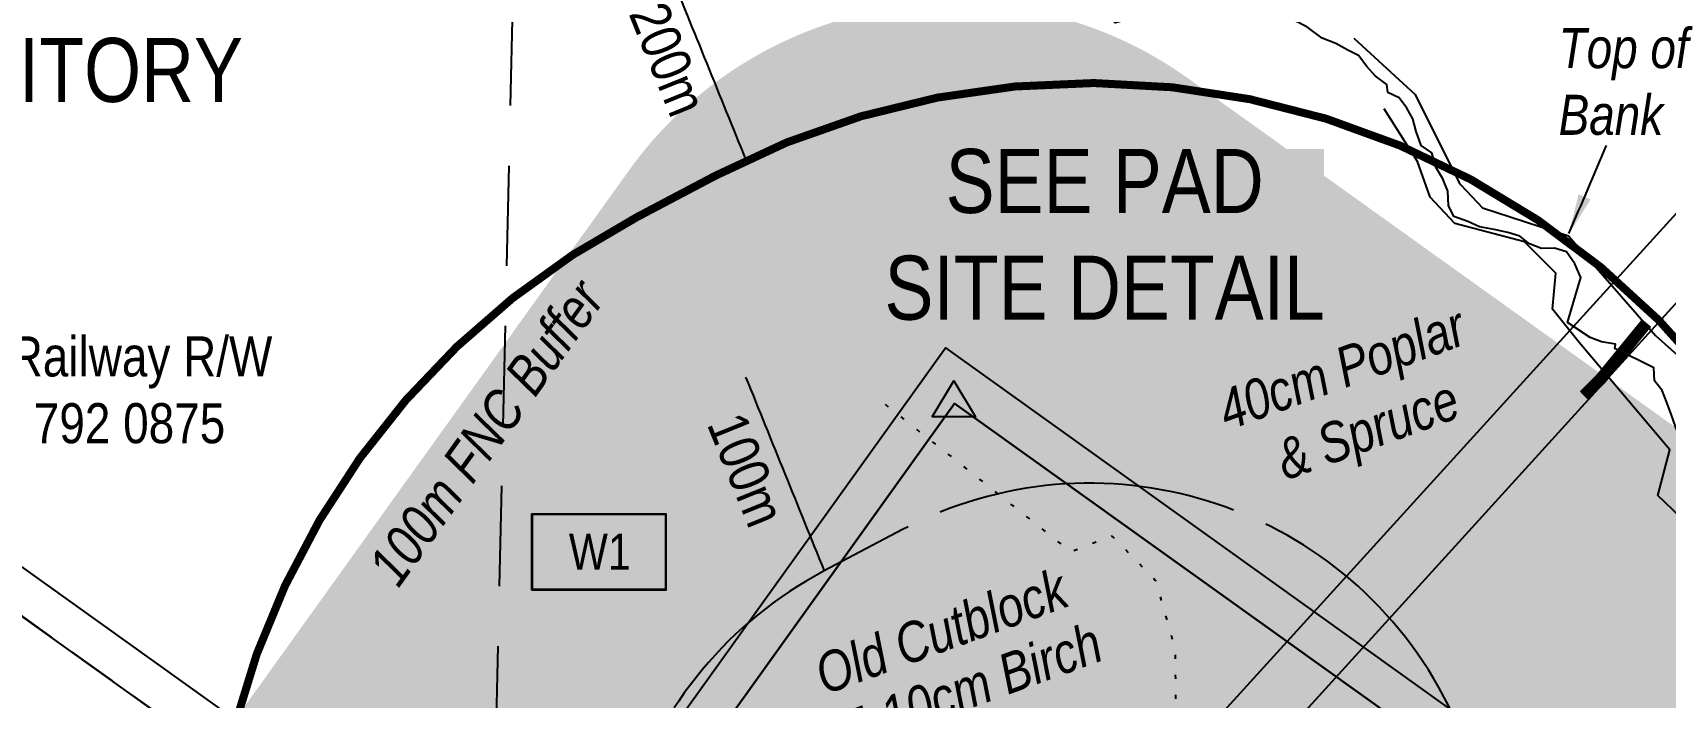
# Model space of a CAD drawing. Extents: x 394100 to 398046, y 6069353 to 6072243.
# Drawn here: x 396722.7 to 397130.2, y 6071764.4 to 6071930.4 of the extents above; entities that cross this region are included whole.
import ezdxf
from ezdxf.enums import TextEntityAlignment as Align

# ---------------------------------------------------------------- set-up
doc = ezdxf.new("R2010")
doc.units = 0
doc.header["$LTSCALE"] = 5
doc.header["$PDSIZE"] = 0.5
for name, pattern in [('foc-ACCESSROAD', [3.75, 2.5, -1.25]), ('foc-BUFFER', [16.75, 15, -1.75]), ('foc-LSD', [8, 5, -3]), ('foc-TOPO', [1, 0.2, -0.8]), ('foc-WHEELTRACKS', [2, 0.4, -1.6])]:
    doc.linetypes.add(name, pattern=pattern)
doc.layers.get('Defpoints').update_dxf_attribs({"color": 9})
for name, color, linetype in [('AUX-BUFFER', 7, 'foc-BUFFER'), ('C-AR', 13, 'foc-ACCESSROAD'), ('C-RW', 13, 'Continuous'), ('DETAIL-T', 7, 'Continuous'), ('F-RW', 190, 'Continuous'), ('L-MON', 1, 'Continuous'), ('L-SECTION-LSD', 7, 'foc-LSD'), ('L-TITLEDB-T', 4, 'Continuous'), ('L-UNS-T', 3, 'Continuous'), ('P-BUFFER-H 30m', 51, 'Continuous'), ('P-BUFFER-T', 40, 'Continuous'), ('P-PROPOSED', 10, 'Continuous'), ('P-PROPOSED-H', 21, 'Continuous'), ('P-TEMP-BLOCKS', 250, 'Continuous'), ('P-TEMP-BLUE', 146, 'Continuous'), ('T-BUSH-T', 110, 'Continuous'), ('T-SLOPE', 48, 'Continuous'), ('T-VEGETATION CHANGE', 104, 'foc-TOPO'), ('T-WATER', 160, 'Continuous'), ('T-WATER-P3', 160, 'foc-WHEELTRACKS')]:
    doc.layers.add(name, color=color, linetype=linetype)
doc.layers.add('C-RW-T', color=13, linetype='Continuous', lineweight=9)
doc.layers.add('T-TEXT', color=48, linetype='Continuous', lineweight=18)
doc.layers.add('P-TEMP-BLUE-H', color=7, linetype='Continuous', true_color=0x99e6ff)
doc.styles.add('80CG', font='ARIALN.TTF', dxfattribs={"height": 10})
doc.styles.add('80L', font='ARIALN.TTF', dxfattribs={"height": 10})
doc.styles.add('foc-LtypeFont', font='ARIALN.TTF', dxfattribs={"height": 7.349999999999999})
doc.linetypes.add('foc-TOPO-flowdirection-NOLINE', pattern='A,0,[">",foc-LtypeFont,S=0.3,R=0,X=0,Y=-0.945],-20,[">",foc-LtypeFont,S=0.3,R=0,X=0,Y=-0.945],0', length=20)
doc.dimstyles.new('CG2011', dxfattribs={"dimscale": 5, "dimtxt": 9, "dimasz": 2, "dimexe": 0.2, "dimexo": 0.0625, "dimgap": 0.5, "dimtad": 0, "dimtih": 1, "dimtoh": 1, "dimzin": 0, "dimdsep": 46, "dimtxsty": '80CG', "dimcen": 0.1, "dimse1": 1, "dimse2": 1, "dimclrd": 256, "dimclrt": 256, "dimaunit": 1, "dimadec": 4, "dimazin": 0, "dimtfac": 0.06, "dimtofl": 0, "dimtmove": 0, "dimatfit": 1, "dimfxl": 0.2, "dimtolj": 1, "dimtzin": 0, "dimlwd": -1, "dimarcsym": 0})
doc.dimstyles.new('Compass 5 000', dxfattribs={"dimscale": 5, "dimtxt": 9, "dimasz": 2, "dimexe": 0.2, "dimexo": 0.0625, "dimgap": 0.5, "dimtad": 0, "dimtih": 1, "dimtoh": 1, "dimzin": 0, "dimdsep": 46, "dimtxsty": '80CG', "dimcen": 0.1, "dimse1": 1, "dimse2": 1, "dimclrd": 256, "dimclrt": 256, "dimaunit": 1, "dimadec": 4, "dimazin": 0, "dimtfac": 0.06, "dimtofl": 0, "dimtmove": 0, "dimatfit": 1, "dimfxl": 0.2, "dimtolj": 1, "dimtzin": 0, "dimlwd": -1, "dimarcsym": 0})

# ---------------------------------------------------------------- blocks, each defined once
blk = doc.blocks.new('*D453')
at = {"layer": 'Defpoints', "color": 0, "transparency": 16777216}
for p in [(396650.2732659401, 6071809.490375037), (396682.093398008, 6071786.680275423), (396641.3727629534, 6071729.874912569)]:
    blk.add_point(p, dxfattribs=at)
at = {"layer": 'L-TITLEDB-T', "transparency": 16777216}
for p, q in [((396656.0994123933, 6071817.61786035), (396672.9417713895, 6071841.112982978)), ((396672.9417713895, 6071841.112982978), (396682.9417713895, 6071841.112982979)), ((396603.7264844319, 6071744.557526871), (396597.9003379787, 6071736.430041558))]:
    blk.add_line(p, q, dxfattribs=at)
for points in [[(396654.744831508, 6071818.588884759), (396657.4539932786, 6071816.646835942), (396650.2732659401, 6071809.490375037)], [(396602.3719035466, 6071745.52855128), (396605.0810653172, 6071743.586502463), (396609.5526308855, 6071752.685012183)]]:
    blk.add_solid(points, dxfattribs=at)
at = {"layer": 'L-TITLEDB-T', "transparency": 16777216, "insert": (396733.8285381016, 6071841.112982979), "char_height": 10, "attachment_point": 5, "style": '80CG'}
blk.add_mtext('\\A1;70.00 Railway R/W\\PPlan 792 0875', dxfattribs=at)
blk = doc.blocks.new('TRIA')
blk.add_hatch(color=255).paths.add_polyline_path([(-0.0414550714867801, 1.521379340009161), (-1.474693147280959, -0.867350786313807), (1.391783004306489, -0.867350786313807)])
blk = doc.blocks.new('TRIAA')
blk.add_blockref('TRIA', (0, 0))
blk = doc.blocks.new('TRIB')
at = {"color": 1}
blk.add_lwpolyline([(-1.121455071486707, -0.6673507863138184), (-0.0414550714867801, 1.132649213686192), (1.038544928513147, -0.6673507863138184)], close=True, dxfattribs=at)
blk = doc.blocks.new('TRIBB')
blk.add_blockref('TRIB', (0, 0))
blk = doc.blocks.new('TRICC')
for name in ['TRIAA', 'TRIBB']:
    blk.add_blockref(name, (0, 0))
blk = doc.blocks.new('plspike')
blk.add_blockref('TRICC', (0, 0))
blk = doc.blocks.new('Temp_Area5')
at = {"true_color": 0x99e6ff}
h = blk.add_hatch(color=141, dxfattribs=at)
h.dxf.hatch_style = 1
h.paths.add_polyline_path([(-16.82711371331243, -9.436567862801894), (16.33187767662457, -9.436567862801894), (16.33187767662457, 9.053714016554295), (-16.82711371331243, 9.053714016554295)])
at = {"color": 250}
for points in [[(-17.02711371331247, -9.636567862801712), (16.53187767662462, -9.636567862801712), (16.53187767662462, 9.253714016554113), (-17.02711371331247, 9.253714016554113)], [(-16.92711371331245, -9.536567862801803), (16.43187767662459, -9.536567862801803), (16.43187767662459, 9.153714016554204), (-16.92711371331245, 9.153714016554204)]]:
    blk.add_lwpolyline(points, close=True, dxfattribs=at)
at = {"color": 250, "style": '80L'}
blk.add_attdef('TEMPORARY', text='', height=9, dxfattribs=at).set_placement((0.001048257894581184, -0.1484938545327168), align=Align.MIDDLE_CENTER)
blk = doc.blocks.new('*D551')
at = {"layer": 'C-RW-T', "transparency": 16777216}
for p, q in [((397156.362040238, 6071983.175478446), (397146.362040238, 6071983.175478446)), ((397184.8445888725, 6071957.310052644), (397156.362040238, 6071983.175478446)), ((397210.7509112251, 6071933.784136225), (397218.1539073801, 6071927.061365372))]:
    blk.add_line(p, q, dxfattribs=at)
for points in [[(397185.9650506815, 6071958.543885337), (397183.7241270635, 6071956.076219952), (397192.2475850275, 6071950.587281792)], [(397211.8713730341, 6071935.017968917), (397209.6304494161, 6071932.550303532), (397203.3479150706, 6071940.506907076)]]:
    blk.add_solid(points, dxfattribs=at)
at = {"layer": 'Defpoints', "color": 0, "transparency": 16777216}
for p in [(397192.2475850275, 6071950.587281792), (397174.5941259931, 6071931.147605471), (397185.6944560357, 6071921.067230754)]:
    blk.add_point(p, dxfattribs=at)
at = {"layer": 'C-RW-T', "transparency": 16777216, "insert": (397091.6826405106, 6071983.175478446), "char_height": 10, "attachment_point": 5, "style": '80CG'}
blk.add_mtext('\\A1;CNRL\\P15.00 Waterline R/W\\PLOC 241292', dxfattribs=at)

msp = doc.modelspace()

# ---------------------------------------------------------------- hatches: boundary and pattern name
at = {"layer": 'P-BUFFER-H 30m'}
h = msp.add_hatch(color=256, dxfattribs=at)
h.dxf.hatch_style = 1
edge = h.paths.add_edge_path()
edge.add_line((396773.2474608032, 6071758.811775939), (396871.5214608039, 6071895.970775939))
edge.add_arc((396952.7789999992, 6071837.750000007), 99.96222500038658, 54.37843976331379, 144.3785190535918, ccw=False)
edge.add_line((397010.9998883888, 6071919.007458624), (397153.4508883884, 6071816.941458625))
edge.add_arc((397095.2299999993, 6071735.684), 99.96222499975065, -35.62262200088912, 54.378439763057315, ccw=False)
edge.add_line((397176.4863797019, 6071677.461605816), (397078.2053797031, 6071540.298605816))
edge.add_arc((396996.9490000007, 6071598.520999999), 99.96222499959912, 234.376043637497, 324.3773779995253, ccw=False)
edge.add_line((396938.7247134525, 6071517.265976268), (396796.280713451, 6071619.335976268))
edge.add_arc((396854.5049999985, 6071700.591), 99.96222500020096, 144.378519054045, 234.37604363783498, ccw=False)
at = {"layer": 'P-PROPOSED-H'}
h = msp.add_hatch(color=256, dxfattribs=at)
h.dxf.hatch_style = 1
h.paths.add_polyline_path([(396854.5049999986, 6071700.591), (396952.7789999993, 6071837.750000008), (397095.2299999993, 6071735.684), (396996.9490000006, 6071598.521)])
at = {"layer": 'P-TEMP-BLUE-H'}
h = msp.add_hatch(color=256, dxfattribs=at)
h.dxf.hatch_style = 1
h.paths.add_polyline_path([(396846.3803859171, 6071706.404339868), (396950.4800213343, 6071851.692183674), (397109.1753003843, 6071737.986038269), (397051.3486009574, 6071657.279545494), (397043.2228826241, 6071663.101672755), (397095.2274547904, 6071735.682447197), (396952.7836124072, 6071837.744338074), (396854.5061042504, 6071700.582212607)])

# ---------------------------------------------------------------- linework, layer by layer
at = {"layer": 'AUX-BUFFER', "color": 251, "linetype": 'foc-BUFFER', "const_width": 2.000000000000004, "flags": 128}
msp.add_lwpolyline([(397060.168497314, 6071530.478701446), (397079.9171250726, 6071540.904587076, 0.4142135627666034), (397163.3787199499, 6071811.041096458), (397163.2853824928, 6071811.21789551, 0.4142135619790486), (396893.1488734694, 6071894.679490275), (396873.4002457109, 6071884.25360465, 0.4142135627666034), (396789.9386508335, 6071614.117095263), (396790.0319882907, 6071613.940296211, 0.4142135619790486)], format="xyb", close=True, dxfattribs=at)
at = {"layer": 'AUX-BUFFER', "color": 251, "linetype": 'foc-BUFFER', "flags": 128}
msp.add_lwpolyline([(397013.4997687775, 6071618.878227484), (397033.248396536, 6071629.30411311, 0.4142135627684107), (397074.9791939747, 6071764.372367808), (397074.8858565176, 6071764.549166855, 0.4142135619788249), (396939.8176020058, 6071806.279964237), (396920.0689742474, 6071795.854078611, 0.4142135627684107), (396878.3381768087, 6071660.785823918), (396878.4315142658, 6071660.609024866, 0.4142135619788249)], format="xyb", close=True, dxfattribs=at)
at = {"layer": 'C-AR'}
msp.add_lwpolyline([(396351.3466376855, 6072048.797115657), (396994.4533034481, 6071588.007226501), (397164.5299071905, 6071614.686318367), (397236.3162572768, 6071567.029115144), (397243.923651905, 6071562.065794429), (397263.4628439646, 6071549.317200859), (397276.0418489514, 6071541.109909916), (397284.424191852, 6071535.641655359), (397274.4885392573, 6071518.261337455), (397266.1074643806, 6071523.730381316), (397253.5194195554, 6071531.943508706), (397235.7804523076, 6071543.516897909), (397162.1903778165, 6071591.532461094), (396989.424, 6071566.99), (396447.7003006216, 6071954.818398925), (396418.0279160204, 6071976.022156091), (396360.491, 6072017.652), (396349.3731911242, 6072025.289891942)], dxfattribs=at)
at = {"layer": 'C-RW'}
msp.add_lwpolyline([(396991.2758595204, 6071706.976916807), (396980.1755294792, 6071717.057291523), (397275.9807656229, 6072042.792776754), (397287.0810956634, 6072032.712402035), (396991.2758595204, 6071706.976916807)], close=True, dxfattribs=at)
at = {"layer": 'F-RW'}
msp.add_lwpolyline([(396350.2051669427, 6072061.505833533), (396377.962, 6072042.029), (396996.9490000006, 6071598.521), (397166.874, 6071625.188), (397236.5842400662, 6071578.788724761), (397244.4459258578, 6071573.659593465), (397281.0105710615, 6071549.803299422), (397276.0418489514, 6071541.109909916), (397266.1074643806, 6071523.730381316), (397237.4110132105, 6071473.52991582), (397234.1670513672, 6071472.717196927), (397202.2508719826, 6071464.121871837), (397187.5020961298, 6071438.517315453), (397174.7705212568, 6071446.445421496), (397192.3546476573, 6071476.9776131), (397227.397495062, 6071486.414769745), (397234.7721447371, 6071499.27013461), (397253.5194195554, 6071531.943508706), (397263.4628439646, 6071549.317200859), (397243.923651905, 6071562.065794429), (397236.3162572768, 6071567.029115144), (397164.5299071905, 6071614.686318367), (396994.4533034481, 6071588.007226501), (396351.3466376855, 6072048.797115657)], dxfattribs=at)
at = {"layer": 'L-SECTION-LSD'}
msp.add_line((396845.1787954422, 6072057.118407181), (396826.7872437977, 6071253.297955076), dxfattribs=at)
at = {"layer": 'P-PROPOSED', "flags": 128}
msp.add_lwpolyline([(396854.5049999986, 6071700.591), (396952.7789999993, 6071837.750000008), (397095.2299999993, 6071735.684), (396996.9490000006, 6071598.521)], close=True, dxfattribs=at)
at = {"layer": 'P-TEMP-BLUE', "flags": 128}
msp.add_lwpolyline([(396846.3803859171, 6071706.404339868), (396950.4800213343, 6071851.692183674), (397109.1753003843, 6071737.986038269), (397051.3486009574, 6071657.279545494), (397043.2228826241, 6071663.101672755), (397095.2274547904, 6071735.682447197), (396952.7836124072, 6071837.744338074), (396854.5061042504, 6071700.582212607)], close=True, dxfattribs=at)
at = {"layer": 'T-SLOPE', "flags": 128}
for points in [[(397052.412, 6071929.047), (397067.712, 6071914.93399999), (397078.705, 6071892.908), (397079.112, 6071892.398), (397084.577, 6071886.667999989), (397106.027, 6071879.644999989), (397127.708, 6071854.783), (397135.517, 6071847.777000007), (397150.0300000011, 6071831.382)], [(397202.0870000006, 6071733.736), (397200.344, 6071741.108), (397184.541, 6071757.783999999), (397183.891, 6071762.23), (397181.035, 6071763.796), (397167.624, 6071760.059), (397156.9160000007, 6071762.285), (397149.818, 6071767.817), (397148.17, 6071770.861), (397144.4150000006, 6071778.759), (397137.2, 6071796.365), (397136.002, 6071804.503), (397137.5710000001, 6071810.471), (397133.946, 6071809.359), (397128.3130000007, 6071814.821), (397131.308, 6071826.169999999), (397108.653, 6071852.983), (397102.0210000006, 6071861.351), (397102.8790000007, 6071870.333), (397095.0539690318, 6071878.126028059), (397077.63, 6071882.761), (397071.443, 6071889.261), (397068.2770000001, 6071898.182999999), (397059.997, 6071911.345999999)]]:
    msp.add_lwpolyline(points, dxfattribs=at)
at = {"layer": 'T-TEXT', "const_width": 2.998866750000004, "flags": 128}
msp.add_lwpolyline([(397109.843, 6071839.736), (397113.949, 6071843.774), (397125.4820000006, 6071857.879)], dxfattribs=at)
at = {"layer": 'T-VEGETATION CHANGE', "flags": 128}
msp.add_lwpolyline([(396935.465, 6071837.568), (396981.753, 6071800.738), (396992.048, 6071804.723), (397002.94, 6071793.586), (397007.822, 6071776.357), (397008.023, 6071753.734), (397020.3550000006, 6071728.68), (397044.98, 6071690.454), (397081.541, 6071687.455)], dxfattribs=at)
at = {"layer": 'T-WATER', "flags": 128}
msp.add_lwpolyline([(397130.571102732, 6071838.007174616), (397129.3420027317, 6071841.003774611), (397127.4996027311, 6071843.439074611), (397127.2730027316, 6071846.672474611), (397117.5712027334, 6071851.476474607), (397117.6930027338, 6071852.586974601), (397114.2312027337, 6071853.129774599), (397111.4143027327, 6071854.214474597), (397105.7845027341, 6071857.960774592), (397109.0434027348, 6071869.203774595), (397107.6110027342, 6071872.687274595), (397105.4799027338, 6071875.63027459), (397102.5097027348, 6071876.569974591), (397099.2792027348, 6071876.439574585), (397096.2926027365, 6071877.602474583), (397093.8493027356, 6071879.55057458), (397090.9004027363, 6071880.48987458), (397087.4754027353, 6071881.235974576), (397083.8232027382, 6071881.894474572), (397080.9047027374, 6071883.222674571), (397077.4049027382, 6071884.452874567), (397076.0316027371, 6071887.230174566), (397075.8770027374, 6071890.795874565), (397074.6501027367, 6071893.885074563), (397072.9258027381, 6071896.800174564), (397071.8592027383, 6071900.331074562), (397069.241902739, 6071902.17187456), (397067.9496027377, 6071905.689274561), (397067.1848027379, 6071908.823774558), (397065.6703027389, 6071911.529874555), (397063.713102739, 6071914.097874554), (397060.8907027403, 6071915.405374551), (397060.6590027397, 6071917.469974551), (397057.759602741, 6071919.632674549), (397055.6991027388, 6071921.906174545), (397053.6286027405, 6071924.680674547), (397050.9138027398, 6071926.004274543), (397047.9490027417, 6071927.648974542), (397044.50620274, 6071929.026374537), (397040.9342027417, 6071931.658074534)], dxfattribs=at)
at = {"layer": 'T-WATER-P3', "linetype": 'foc-TOPO-flowdirection-NOLINE', "flags": 128}
msp.add_lwpolyline([(397340.3707818356, 6071692.829765953), (397332.1313027102, 6071694.271674793), (397321.1787027118, 6071697.367074784), (397313.0832027125, 6071700.224274777), (397307.8450027116, 6071704.986274772), (397302.3687027137, 6071710.462574766), (397296.416202713, 6071715.93887476), (397289.5113027149, 6071719.748474757), (397275.9395027169, 6071724.986674744), (397268.7965027169, 6071727.367674736), (397259.272502717, 6071727.605774727), (397246.8913027191, 6071726.177174721), (397240.2244027208, 6071725.462874711), (397233.0814027197, 6071725.224774709), (397226.8908027216, 6071727.605774699), (397220.9383027207, 6071729.272474696), (397216.1763027227, 6071731.891574689), (397209.9857027226, 6071736.177474686), (397205.9379027223, 6071739.272774682), (397199.7473027242, 6071745.701474677), (397194.7472027244, 6071751.177774672), (397190.6995027262, 6071756.415974667), (397185.9375027262, 6071762.130374664), (397180.2231027273, 6071766.89237466), (397172.127602727, 6071770.702074651), (397161.1750027274, 6071776.654574641), (397157.1273027279, 6071780.226074639), (397153.0796027295, 6071784.035674634), (397150.4605027296, 6071786.892874633), (397146.1747027303, 6071795.226374626), (397145.6985027292, 6071800.226474629), (397143.5556027312, 6071808.083874627), (397140.4603027317, 6071815.226874624), (397137.8412027298, 6071822.369874621), (397133.9407027315, 6071829.150274617), (397132.7770027311, 6071831.760274615), (397131.6416027317, 6071835.107074614), (397130.571102732, 6071838.007174616), (397129.3420027317, 6071841.003774611), (397127.4996027311, 6071843.439074611), (397127.2730027316, 6071846.672474611), (397117.5712027334, 6071851.476474607), (397117.6930027338, 6071852.586974601), (397114.2312027337, 6071853.129774599), (397111.4143027327, 6071854.214474597), (397105.7845027341, 6071857.960774592), (397109.0434027348, 6071869.203774595), (397107.6110027342, 6071872.687274595), (397105.4799027338, 6071875.63027459), (397102.5097027348, 6071876.569974591), (397099.2792027348, 6071876.439574585), (397096.2926027365, 6071877.602474583), (397093.8493027356, 6071879.55057458), (397090.9004027363, 6071880.48987458), (397087.4754027353, 6071881.235974576), (397083.8232027382, 6071881.894474572), (397080.9047027374, 6071883.222674571), (397077.4049027382, 6071884.452874567), (397076.0316027371, 6071887.230174566), (397075.8770027374, 6071890.795874565), (397074.6501027367, 6071893.885074563), (397072.9258027381, 6071896.800174564), (397071.8592027383, 6071900.331074562), (397069.241902739, 6071902.17187456), (397067.9496027377, 6071905.689274561), (397067.1848027379, 6071908.823774558), (397065.6703027389, 6071911.529874555), (397063.713102739, 6071914.097874554), (397060.8907027403, 6071915.405374551), (397060.6590027397, 6071917.469974551), (397057.759602741, 6071919.632674549), (397055.6991027388, 6071921.906174545), (397053.6286027405, 6071924.680674547), (397050.9138027398, 6071926.004274543), (397047.9490027417, 6071927.648974542), (397044.50620274, 6071929.026374537), (397040.9342027417, 6071931.658074534), (397038.6222027412, 6071932.908474533), (397033.0769027428, 6071935.229574529), (397025.4576027438, 6071935.705774521), (397020.9337027438, 6071936.181974516), (397015.6955027446, 6071936.658174509), (397012.3621027448, 6071936.896274508), (397007.8382027445, 6071937.372474506), (397002.3619027451, 6071935.705774499), (396999.2666027462, 6071934.515274497), (396992.8379027456, 6071932.848574492), (396990.4568027458, 6071935.229574494), (396988.3139027474, 6071936.420074486), (396985.2186027482, 6071940.705874485), (396986.4091027473, 6071946.420274489), (396988.3139027487, 6071949.515574488), (396988.0758027478, 6071954.991974487), (396986.4091027474, 6071957.611074486), (396980.9328027476, 6071959.03967448), (396976.4089027484, 6071960.706374478), (396972.197502749, 6071962.864174473), (396965.8730027476, 6071965.096374469), (396959.9204027506, 6071968.072574466), (396955.4561027494, 6071971.42087446), (396951.7357027523, 6071976.257274455), (396949.8756027514, 6071983.325874452), (396946.527302752, 6071993.742774449), (396943.5510027512, 6072003.043574449), (396940.9468027524, 6072009.368174446), (396937.9705027532, 6072014.576574441), (396930.5299027531, 6072017.924874434), (396923.4613027533, 6072020.157074428), (396918.9969027541, 6072022.761374425), (396916.0206027558, 6072025.365574421), (396911.5562027557, 6072031.318074417), (396909.6961027554, 6072039.130774417), (396908.2080027552, 6072045.455274414), (396907.8359027563, 6072050.291674415), (396906.7198027562, 6072056.244274413), (396905.6037027567, 6072062.196774412), (396901.139302757, 6072068.893374409), (396896.302902756, 6072072.613674405), (396887.7462027584, 6072074.845874397), (396881.42160276, 6072075.589874391), (396877.701302759, 6072078.194174387), (396875.4691027595, 6072082.286474385), (396877.7013027584, 6072088.238974387), (396880.6776027596, 6072094.191574391), (396882.9098027583, 6072101.260174391), (396882.1657027586, 6072107.212674392), (396877.7013027586, 6072109.816874388), (396873.236902759, 6072110.188874383), (396871.7488027608, 6072113.909274383), (396869.8886027613, 6072119.489674381), (396866.9124027609, 6072126.558374378), (396862.4480027597, 6072133.998974374), (396857.2395027626, 6072139.579474375), (396847.5667027637, 6072143.671774361), (396838.2659027633, 6072144.415874351), (396832.3134027654, 6072148.880274347), (396830.0812027636, 6072154.460774343), (396830.3316604974, 6072157.466536444)], dxfattribs=at)

# ---------------------------------------------------------------- block references
at = {"layer": 'L-MON', "xscale": 5.000000000000009, "yscale": 5.000000000000009, "zscale": 5.000000000000009}
msp.add_blockref('plspike', (396952.779, 6071837.750000009), dxfattribs=at)
at = {"layer": 'P-TEMP-BLOCKS', "xscale": 0.99962225, "yscale": 0.99962225, "zscale": 0.99962225}
msp.add_blockref('Temp_Area5', (396864.2592595745, 6071800.893521137), dxfattribs=at).add_auto_attribs({'TEMPORARY': 'W1'})

# ---------------------------------------------------------------- texts
at = {"layer": 'AUX-BUFFER', "insert": (396880.6316188771, 6071938.916796944), "char_height": 10.00000000000002, "attachment_point": 1, "rotation": 292.0458667239976, "style": '80L'}
msp.add_mtext_dynamic_manual_height_columns('200m', width=6.84949699805164, gutter_width=45.01700517370445, heights=[0], dxfattribs=at)
at = {"layer": 'AUX-BUFFER', "insert": (396900.1447164342, 6071836.388012586), "char_height": 10.00000000000002, "attachment_point": 1, "rotation": 292.0458667239976, "style": '80L', "bg_fill": 1, "box_fill_scale": 1, "bg_fill_color": 51, "bg_fill_transparency": 0}
msp.add_mtext_dynamic_manual_height_columns('100m', width=6.84949699805164, gutter_width=45.01700517370445, heights=[0], dxfattribs=at)
at = {"layer": 'DETAIL-T', "color": 3, "insert": (396990.2488769139, 6071879.906150165), "char_height": 15.98779832694007, "width": 109.3916570027999, "attachment_point": 5, "style": '80CG', "bg_fill": 1, "box_fill_scale": 1, "bg_fill_color": 51, "bg_fill_transparency": 0}
msp.add_mtext('SEE PAD\\PSITE DETAIL', dxfattribs=at)
at = {"layer": 'L-UNS-T', "color": 3, "insert": (396722.3082903945, 6071934.276529614), "char_height": 15.98779832694007, "attachment_point": 5, "style": '80L'}
msp.add_mtext_dynamic_manual_height_columns('UNSURVEYED TERRITORY', width=126.4615225454624, gutter_width=47.51794990557691, heights=[0], dxfattribs=at)
at = {"layer": 'P-BUFFER-T', "insert": (396805.8574392369, 6071797.299144666), "char_height": 9.992373954337525, "attachment_point": 1, "rotation": 54.37851905760174, "style": '80L', "bg_fill": 1, "box_fill_scale": 1, "bg_fill_color": 51, "bg_fill_transparency": 0}
msp.add_mtext_dynamic_manual_height_columns('{\\fArial Narrow|b0|i1|c0|p34;100m FNC Buffer}', width=90.25687761874022, gutter_width=50.01889463744938, heights=[0], dxfattribs=at)
at = {"layer": 'T-BUSH-T', "char_height": 9.992373954337525, "attachment_point": 1, "rotation": 19.999999999999986, "style": '80L'}
for s, insert in [('\\pi2.427;{\\fArial Narrow|b0|i1|c0|p34;40cm Poplar\\P\\pi11.843;& Spruce}', (397015.190860901, 6071839.507588099)), ('\\pi1.6193;{\\fArial Narrow|b0|i1|c0|p34;5-10cm Birch \\P\\pi12.794;& Poplar}', (396922.2511794954, 6071759.672661993))]:
    msp.add_mtext_dynamic_manual_height_columns(s, width=69.58633175806237, gutter_width=50.01889463744938, heights=[0], dxfattribs=dict(at, insert=insert))
at = {"layer": 'T-TEXT', "insert": (397103.5366891508, 6071931.5119515), "char_height": 9.992373954337523, "attachment_point": 1, "style": '80L'}
msp.add_mtext_dynamic_manual_height_columns('{\\fArial Narrow|b0|i1|c0|p34;Top of\\PBank}', width=72.75395798828082, gutter_width=50.01889463744938, heights=[0], dxfattribs=at)
at = {"layer": 'T-TEXT', "insert": (396914.8220330267, 6071773.566812057), "char_height": 9.992373954337525, "attachment_point": 1, "rotation": 19.999999999999986, "style": '80L'}
msp.add_mtext_dynamic_manual_height_columns('\\pi2.2464;{\\fArial Narrow|b0|i1|c0|p34;Old Cutblock}', width=69.58633175806237, gutter_width=50.01889463744938, heights=[0], dxfattribs=at)

# ---------------------------------------------------------------- dimensions: what is measured, and where the dimension line sits
at = {"layer": 'C-RW-T'}
dim = msp.add_linear_dim(base=(397192.2475850275, 6071950.587281792), p1=(397185.6944560356, 6071921.067230755), p2=(397174.5941259927, 6071931.14760547), angle=137.7569444714715, text='CNRL\\P15.00 Waterline R/W\\PLOC 241292', dimstyle='Compass 5 000', dxfattribs=at)
dim.commit()
dim.dimension.update_dxf_attribs({"geometry": '*D551', "text_midpoint": (397091.6826405106, 6071983.175478446), "dimtype": 161})
at = {"layer": 'L-TITLEDB-T'}
dim = msp.add_linear_dim(base=(396650.2732659401, 6071809.490375037), p1=(396641.3727629538, 6071729.874912569), p2=(396682.093398008, 6071786.680275423), angle=54.365346220775976, text='70.00 Railway R/W\\PPlan 792 0875', dimstyle='Compass 5 000', dxfattribs=at)
dim.commit()
dim.dimension.update_dxf_attribs({"geometry": '*D453', "text_midpoint": (396733.8285381016, 6071841.112982979), "dimtype": 161})

# ---------------------------------------------------------------- leaders
at = {"layer": 'AUX-BUFFER', "path_type": 1}
for points in [[(396900.7984611252, 6071898.510930482), (396881.2141859163, 6071946.87221327)], [(396920.3115586817, 6071795.982146121), (396900.7272834728, 6071844.343428908)]]:
    msp.add_leader(points, dimstyle='CG2011', override={"dimasz": 2, "dimgap": 0.5, "dimtad": 0}, dxfattribs=at)
at = {"layer": 'T-TEXT', "path_type": 1}
msp.add_leader([(397106.098848668, 6071880.185090374), (397115.5017164676, 6071902.240465809)], dimstyle='Compass 5 000', override={"dimgap": 0.5, "dimtad": 0}, dxfattribs=at)

doc.saveas('drawing.dxf')
